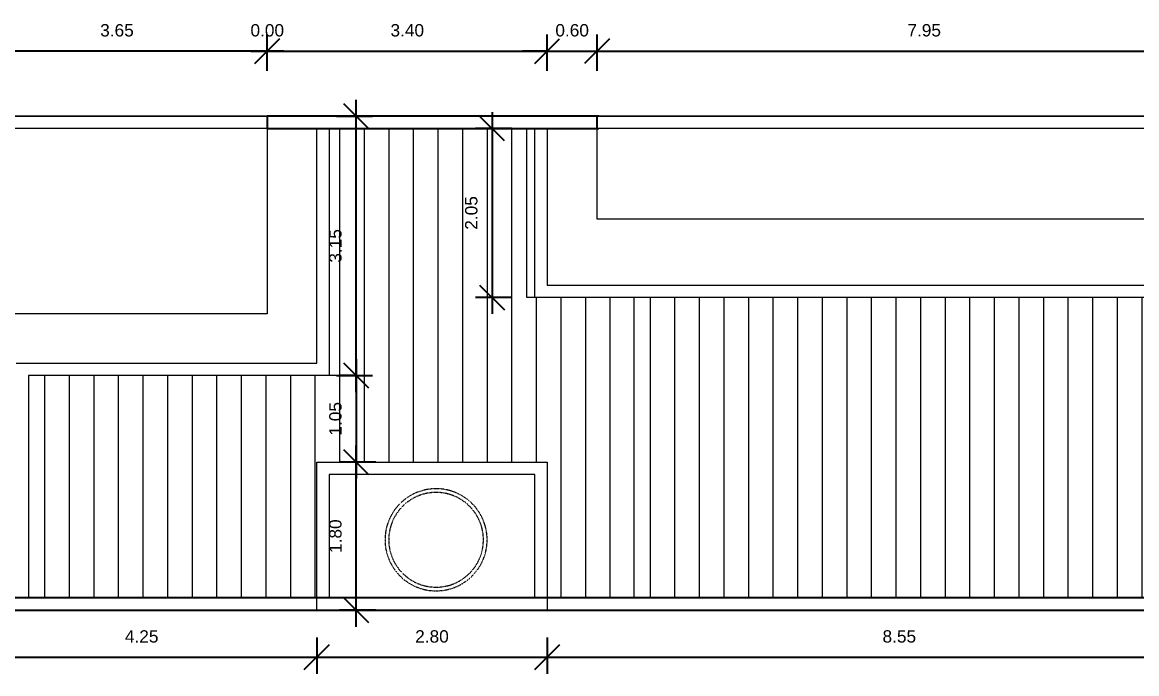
# Model space of a CAD drawing. Header units: centimetres. Extents: x 1481 to 8105, y -69 to 2574.
# Drawn here: x 2217 to 3570, y 710 to 1501 of the extents above; entities that cross this region are included whole.
import ezdxf

# ---------------------------------------------------------------- set-up
doc = ezdxf.new("R2010")
doc.units = ezdxf.units.CM
doc.linetypes.add('Traço', pattern=[0.635, 0.3175, -0.3175])
for name, color, linetype, lineweight in [('A-ANNO-DIMS', 1, 'Continuous', 9), ('A-FLOR', 192, 'Continuous', 9), ('A-ROOF', 132, 'Continuous', 9), ('A-ROOF-OTLN', 132, 'Continuous', 9), ('A-ROOF-PATT', 132, 'Continuous', 9), ('A-WALL', 250, 'Continuous', 9), ('C-TOPO', 7, 'Continuous', 9), ('P-SANR-FIXT', 31, 'Continuous', 9), ('P-SANR-FIXT-HDLN', 131, 'Traço', 9)]:
    doc.layers.add(name, color=color, linetype=linetype, lineweight=lineweight)
doc.styles.add('Arial', font='arial.ttf', dxfattribs={"height": 15})
doc.dimstyles.new('Cotas_Planta_Baixa', dxfattribs={"dimscale": 30.48, "dimtxt": 15.303891, "dimasz": 0.984252, "dimexe": 0.656168, "dimexo": 0.0625, "dimgap": 0.574147, "dimtad": 1, "dimlfac": 0.01, "dimrnd": 0.01, "dimzin": 0, "dimdsep": 46, "dimtxsty": 'Arial', "dimblk1": 'OBLIQUE', "dimblk2": 'OBLIQUE', "dimsah": 1, "dimcen": 0.09, "dimdle": 0.656168, "dimazin": 0, "dimtfac": 1, "dimtdec": 4, "dimtix": 1, "dimtmove": 0, "dimatfit": 3, "dimfxl": 0.787402, "dimfxlon": 1, "dimtvp": 1, "dimtolj": 1, "dimtzin": 0, "dimarcsym": 2})

# ---------------------------------------------------------------- blocks, each defined once
blk = doc.blocks.new('Caixa dagua de fibra de vidro - 500 L-404638-Telhado _topo_')
at = {"layer": 'P-SANR-FIXT-HDLN'}
for radius, start, end in [(62, 360, 180), (57.5, 0, 180), (62, 180, 360), (57.5, 180, 360)]:
    blk.add_arc((0, 0), radius, start, end, dxfattribs=at)
blk = doc.blocks.new('_Oblique')
at = {"color": 0, "linetype": 'ByBlock', "lineweight": -2}
blk.add_line((-0.5, -0.5), (0.5, 0.5), dxfattribs=at)
blk = doc.blocks.new('*D289')
at = {"layer": 'A-ANNO-DIMS', "color": 0, "lineweight": -2, "transparency": 16777216}
for p, q in [((2149.3, 754), (2149.3, 710)), ((2574.3, 754), (2574.3, 710)), ((2129.3, 730), (2594.3, 730))]:
    blk.add_line(p, q, dxfattribs=at)
at = {"layer": 'Defpoints', "color": 0, "transparency": 16777216}
for p in [(2149.3, 787), (2574.3, 787), (2574.3, 730)]:
    blk.add_point(p, dxfattribs=at)
at = {"layer": 'A-ANNO-DIMS', "color": 0, "lineweight": -2, "transparency": 16777216, "xscale": 29.99999999999999, "yscale": 29.99999999999999, "zscale": 29.99999999999999, "rotation": 180}
blk.add_blockref('_Oblique', (2149.3, 730), dxfattribs=at)
at = {"layer": 'A-ANNO-DIMS', "color": 0, "lineweight": -2, "transparency": 16777216, "xscale": 29.99999999999999, "yscale": 29.99999999999999, "zscale": 29.99999999999999}
blk.add_blockref('_Oblique', (2574.3, 730), dxfattribs=at)
at = {"layer": 'A-ANNO-DIMS', "color": 0, "transparency": 16777216, "insert": (2361.8, 755.2), "char_height": 15, "attachment_point": 5, "style": 'Arial'}
blk.add_mtext('\\A1;4.25', dxfattribs=at)
blk = doc.blocks.new('*D290')
at = {"layer": 'A-ANNO-DIMS', "color": 0, "lineweight": -2, "transparency": 16777216}
for p, q in [((2574.3, 754), (2574.3, 710)), ((2854.3, 754), (2854.3, 710)), ((2554.3, 730), (2874.3, 730))]:
    blk.add_line(p, q, dxfattribs=at)
at = {"layer": 'Defpoints', "color": 0, "transparency": 16777216}
for p in [(2574.3, 787), (2854.3, 787), (2854.3, 730)]:
    blk.add_point(p, dxfattribs=at)
at = {"layer": 'A-ANNO-DIMS', "color": 0, "lineweight": -2, "transparency": 16777216, "xscale": 29.99999999999999, "yscale": 29.99999999999999, "zscale": 29.99999999999999, "rotation": 180}
blk.add_blockref('_Oblique', (2574.3, 730), dxfattribs=at)
at = {"layer": 'A-ANNO-DIMS', "color": 0, "lineweight": -2, "transparency": 16777216, "xscale": 29.99999999999999, "yscale": 29.99999999999999, "zscale": 29.99999999999999}
blk.add_blockref('_Oblique', (2854.3, 730), dxfattribs=at)
at = {"layer": 'A-ANNO-DIMS', "color": 0, "transparency": 16777216, "insert": (2714.3, 755.2), "char_height": 15, "attachment_point": 5, "style": 'Arial'}
blk.add_mtext('\\A1;2.80', dxfattribs=at)
blk = doc.blocks.new('*D291')
at = {"layer": 'A-ANNO-DIMS', "color": 0, "lineweight": -2, "transparency": 16777216}
for p, q in [((2854.3, 754), (2854.3, 710)), ((3709.3, 754), (3709.3, 710)), ((2834.3, 730), (3729.3, 730))]:
    blk.add_line(p, q, dxfattribs=at)
at = {"layer": 'Defpoints', "color": 0, "transparency": 16777216}
for p in [(2854.3, 787), (3709.3, 787), (3709.3, 730)]:
    blk.add_point(p, dxfattribs=at)
at = {"layer": 'A-ANNO-DIMS', "color": 0, "lineweight": -2, "transparency": 16777216, "xscale": 29.99999999999999, "yscale": 29.99999999999999, "zscale": 29.99999999999999, "rotation": 180}
blk.add_blockref('_Oblique', (2854.3, 730), dxfattribs=at)
at = {"layer": 'A-ANNO-DIMS', "color": 0, "lineweight": -2, "transparency": 16777216, "xscale": 29.99999999999999, "yscale": 29.99999999999999, "zscale": 29.99999999999999}
blk.add_blockref('_Oblique', (3709.3, 730), dxfattribs=at)
at = {"layer": 'A-ANNO-DIMS', "color": 0, "transparency": 16777216, "insert": (3281.8, 755.2), "char_height": 15, "attachment_point": 5, "style": 'Arial'}
blk.add_mtext('\\A1;8.55', dxfattribs=at)
blk = doc.blocks.new('*D294')
at = {"layer": 'A-ANNO-DIMS', "color": 0, "lineweight": -2, "transparency": 16777216}
for p, q in [((2149.3, 1442), (2149.3, 1486)), ((2514.3, 1442), (2514.3, 1486)), ((2534.3, 1466), (2129.3, 1466))]:
    blk.add_line(p, q, dxfattribs=at)
at = {"layer": 'Defpoints', "color": 0, "transparency": 16777216}
for p in [(2149.3, 1466), (2514.3, 1387), (2149.3, 1147)]:
    blk.add_point(p, dxfattribs=at)
at = {"layer": 'A-ANNO-DIMS', "color": 0, "lineweight": -2, "transparency": 16777216, "xscale": 29.99999999999999, "yscale": 29.99999999999999, "zscale": 29.99999999999999, "rotation": 180}
blk.add_blockref('_Oblique', (2149.3, 1466), dxfattribs=at)
at = {"layer": 'A-ANNO-DIMS', "color": 0, "lineweight": -2, "transparency": 16777216, "xscale": 29.99999999999999, "yscale": 29.99999999999999, "zscale": 29.99999999999999}
blk.add_blockref('_Oblique', (2514.3, 1466), dxfattribs=at)
at = {"layer": 'A-ANNO-DIMS', "color": 0, "transparency": 16777216, "insert": (2331.8, 1491.2), "char_height": 15, "attachment_point": 5, "style": 'Arial'}
blk.add_mtext('\\A1;3.65', dxfattribs=at)
blk = doc.blocks.new('*D295')
at = {"layer": 'A-ANNO-DIMS', "color": 0, "lineweight": -2, "transparency": 16777216}
for p, q in [((2514.3, 1442), (2514.3, 1486)), ((2514.3, 1442), (2514.3, 1486)), ((2514.3, 1466), (2484.3, 1466)), ((2514.3, 1466), (2544.3, 1466))]:
    blk.add_line(p, q, dxfattribs=at)
at = {"layer": 'Defpoints', "color": 0, "transparency": 16777216}
for p in [(2514.3, 1466), (2514.3, 1387), (2514.3, 1387)]:
    blk.add_point(p, dxfattribs=at)
at = {"layer": 'A-ANNO-DIMS', "color": 0, "lineweight": -2, "transparency": 16777216, "xscale": 29.99999999999999, "yscale": 29.99999999999999, "zscale": 29.99999999999999}
blk.add_blockref('_Oblique', (2514.3, 1466), dxfattribs=at)
at = {"layer": 'A-ANNO-DIMS', "color": 0, "lineweight": -2, "transparency": 16777216, "xscale": 29.99999999999999, "yscale": 29.99999999999999, "zscale": 29.99999999999999, "rotation": 180}
blk.add_blockref('_Oblique', (2514.3, 1466), dxfattribs=at)
at = {"layer": 'A-ANNO-DIMS', "color": 0, "transparency": 16777216, "insert": (2514.3, 1491.2), "char_height": 15, "attachment_point": 5, "style": 'Arial'}
blk.add_mtext('\\A1;0.00', dxfattribs=at)
blk = doc.blocks.new('*D296')
at = {"layer": 'A-ANNO-DIMS', "color": 0, "lineweight": -2, "transparency": 16777216}
for p, q in [((2514.3, 1442), (2514.3, 1486)), ((2854.3, 1442), (2854.3, 1486)), ((2494.3, 1466), (2874.3, 1466))]:
    blk.add_line(p, q, dxfattribs=at)
at = {"layer": 'Defpoints', "color": 0, "transparency": 16777216}
for p in [(2854.3, 1466), (2514.3, 1387), (2854.3, 1372)]:
    blk.add_point(p, dxfattribs=at)
at = {"layer": 'A-ANNO-DIMS', "color": 0, "lineweight": -2, "transparency": 16777216, "xscale": 29.99999999999999, "yscale": 29.99999999999999, "zscale": 29.99999999999999, "rotation": 180}
blk.add_blockref('_Oblique', (2514.3, 1466), dxfattribs=at)
at = {"layer": 'A-ANNO-DIMS', "color": 0, "lineweight": -2, "transparency": 16777216, "xscale": 29.99999999999999, "yscale": 29.99999999999999, "zscale": 29.99999999999999}
blk.add_blockref('_Oblique', (2854.3, 1466), dxfattribs=at)
at = {"layer": 'A-ANNO-DIMS', "color": 0, "transparency": 16777216, "insert": (2684.3, 1491.2), "char_height": 15, "attachment_point": 5, "style": 'Arial'}
blk.add_mtext('\\A1;3.40', dxfattribs=at)
blk = doc.blocks.new('*D297')
at = {"layer": 'A-ANNO-DIMS', "color": 0, "lineweight": -2, "transparency": 16777216}
for p, q in [((2854.3, 1442), (2854.3, 1486)), ((2914.7, 1442), (2914.7, 1486)), ((2854.3, 1466), (2824.3, 1466)), ((2854.3, 1466), (2914.7, 1466)), ((2914.7, 1466), (2944.7, 1466))]:
    blk.add_line(p, q, dxfattribs=at)
at = {"layer": 'Defpoints', "color": 0, "transparency": 16777216}
for p in [(2914.7, 1466), (2854.3, 1372), (2914.7, 1372)]:
    blk.add_point(p, dxfattribs=at)
at = {"layer": 'A-ANNO-DIMS', "color": 0, "lineweight": -2, "transparency": 16777216, "xscale": 29.99999999999999, "yscale": 29.99999999999999, "zscale": 29.99999999999999}
blk.add_blockref('_Oblique', (2854.3, 1466), dxfattribs=at)
at = {"layer": 'A-ANNO-DIMS', "color": 0, "lineweight": -2, "transparency": 16777216, "xscale": 29.99999999999999, "yscale": 29.99999999999999, "zscale": 29.99999999999999, "rotation": 180}
blk.add_blockref('_Oblique', (2914.7, 1466), dxfattribs=at)
at = {"layer": 'A-ANNO-DIMS', "color": 0, "transparency": 16777216, "insert": (2884.5, 1491.2), "char_height": 15, "attachment_point": 5, "style": 'Arial'}
blk.add_mtext('\\A1;0.60', dxfattribs=at)
blk = doc.blocks.new('*D298')
at = {"layer": 'A-ANNO-DIMS', "color": 0, "lineweight": -2, "transparency": 16777216}
for p, q in [((2914.7, 1442), (2914.7, 1486)), ((3709.3, 1442), (3709.3, 1486)), ((2894.7, 1466), (3729.3, 1466))]:
    blk.add_line(p, q, dxfattribs=at)
at = {"layer": 'Defpoints', "color": 0, "transparency": 16777216}
for p in [(3709.3, 1466), (2914.7, 1372), (3709.3, 1182)]:
    blk.add_point(p, dxfattribs=at)
at = {"layer": 'A-ANNO-DIMS', "color": 0, "lineweight": -2, "transparency": 16777216, "xscale": 29.99999999999999, "yscale": 29.99999999999999, "zscale": 29.99999999999999, "rotation": 180}
blk.add_blockref('_Oblique', (2914.7, 1466), dxfattribs=at)
at = {"layer": 'A-ANNO-DIMS', "color": 0, "lineweight": -2, "transparency": 16777216, "xscale": 29.99999999999999, "yscale": 29.99999999999999, "zscale": 29.99999999999999}
blk.add_blockref('_Oblique', (3709.3, 1466), dxfattribs=at)
at = {"layer": 'A-ANNO-DIMS', "color": 0, "transparency": 16777216, "insert": (3312, 1491.2), "char_height": 15, "attachment_point": 5, "style": 'Arial'}
blk.add_mtext('\\A1;7.95', dxfattribs=at)
blk = doc.blocks.new('*D208')
at = {"layer": 'A-ANNO-DIMS', "color": 0, "lineweight": -2, "transparency": 16777216}
for p, q in [((2622.2, 767), (2622.2, 987)), ((2646.2, 967), (2602.2, 967)), ((2646.2, 787), (2602.2, 787))]:
    blk.add_line(p, q, dxfattribs=at)
at = {"layer": 'Defpoints', "color": 0, "transparency": 16777216}
for p in [(2622.2, 967), (2669.3, 967), (2669.3, 787)]:
    blk.add_point(p, dxfattribs=at)
at = {"layer": 'A-ANNO-DIMS', "color": 0, "lineweight": -2, "transparency": 16777216, "xscale": 29.99999999999999, "yscale": 29.99999999999999, "zscale": 29.99999999999999}
for p, rotation in [((2622.2, 967), 90), ((2622.2, 787), 270)]:
    blk.add_blockref('_Oblique', p, dxfattribs=dict(at, rotation=rotation))
at = {"layer": 'A-ANNO-DIMS', "color": 0, "transparency": 16777216, "insert": (2597.1, 877), "char_height": 15, "attachment_point": 5, "rotation": 90, "style": 'Arial'}
blk.add_mtext('\\A1;1.80', dxfattribs=at)
blk = doc.blocks.new('*D304')
at = {"layer": 'A-ANNO-DIMS', "color": 0, "lineweight": -2, "transparency": 16777216}
for p, q in [((2787.2, 1392), (2787.2, 1147)), ((2811.2, 1372), (2767.2, 1372)), ((2811.2, 1167), (2767.2, 1167))]:
    blk.add_line(p, q, dxfattribs=at)
at = {"layer": 'Defpoints', "color": 0, "transparency": 16777216}
for p in [(2854.3, 1372), (2787.2, 1167), (2854.3, 1167)]:
    blk.add_point(p, dxfattribs=at)
at = {"layer": 'A-ANNO-DIMS', "color": 0, "lineweight": -2, "transparency": 16777216, "xscale": 29.99999999999999, "yscale": 29.99999999999999, "zscale": 29.99999999999999}
for p, rotation in [((2787.2, 1372), 90), ((2787.2, 1167), 270)]:
    blk.add_blockref('_Oblique', p, dxfattribs=dict(at, rotation=rotation))
at = {"layer": 'A-ANNO-DIMS', "color": 0, "transparency": 16777216, "insert": (2762.1, 1269.5), "char_height": 15, "attachment_point": 5, "rotation": 90, "style": 'Arial'}
blk.add_mtext('\\A1;2.05', dxfattribs=at)
blk = doc.blocks.new('*D305')
at = {"layer": 'A-ANNO-DIMS', "color": 0, "lineweight": -2, "transparency": 16777216}
for p, q in [((2622.2, 1052), (2622.2, 1407)), ((2598.2, 1387), (2642.2, 1387)), ((2598.2, 1072), (2642.2, 1072))]:
    blk.add_line(p, q, dxfattribs=at)
at = {"layer": 'Defpoints', "color": 0, "transparency": 16777216}
for p in [(2589.3, 1387), (2622.2, 1387), (2589.3, 1072)]:
    blk.add_point(p, dxfattribs=at)
at = {"layer": 'A-ANNO-DIMS', "color": 0, "lineweight": -2, "transparency": 16777216, "xscale": 29.99999999999999, "yscale": 29.99999999999999, "zscale": 29.99999999999999}
for p, rotation in [((2622.2, 1387), 90), ((2622.2, 1072), 270)]:
    blk.add_blockref('_Oblique', p, dxfattribs=dict(at, rotation=rotation))
at = {"layer": 'A-ANNO-DIMS', "color": 0, "transparency": 16777216, "insert": (2597.1, 1229.5), "char_height": 15, "attachment_point": 5, "rotation": 90, "style": 'Arial'}
blk.add_mtext('\\A1;3.15', dxfattribs=at)
blk = doc.blocks.new('*D209')
at = {"layer": 'A-ANNO-DIMS', "color": 0, "lineweight": -2, "transparency": 16777216}
for p, q in [((2622.2, 1092), (2622.2, 947)), ((2622.2, 1072), (2602.2, 1072)), ((2622.2, 967), (2602.2, 967))]:
    blk.add_line(p, q, dxfattribs=at)
at = {"layer": 'Defpoints', "color": 0, "transparency": 16777216}
for p in [(2622.2, 1072), (2622.2, 967), (2622.2, 967)]:
    blk.add_point(p, dxfattribs=at)
at = {"layer": 'A-ANNO-DIMS', "color": 0, "lineweight": -2, "transparency": 16777216, "xscale": 29.99999999999999, "yscale": 29.99999999999999, "zscale": 29.99999999999999}
for p, rotation in [((2622.2, 1072), 90), ((2622.2, 967), 270)]:
    blk.add_blockref('_Oblique', p, dxfattribs=dict(at, rotation=rotation))
at = {"layer": 'A-ANNO-DIMS', "color": 0, "transparency": 16777216, "insert": (2597.1, 1019.5), "char_height": 15, "attachment_point": 5, "rotation": 90, "style": 'Arial'}
blk.add_mtext('\\A1;1.05', dxfattribs=at)

msp = doc.modelspace()

# ---------------------------------------------------------------- hatches: boundary and pattern name
at = {"layer": 'A-ROOF-PATT'}
h = msp.add_hatch(dxfattribs=at)
h.set_pattern_fill('FP_2', color=256, angle=-90, style=0, pattern_type=2)
h.set_pattern_definition([(270, (3169.573, 1083.94), (29.851, -3e-14), [])])
h.paths.add_polyline_path([(2234.319, 802), (2574.319, 802), (2574.319, 967), (2854.319, 967), (2854.319, 802), (2959.319, 802), (2959.319, 1167), (2829.319, 1167), (2829.319, 1372), (2599.319, 1372), (2599.319, 1072), (2234.319, 1072), (2234.319, 804)], flags=0)
h = msp.add_hatch(dxfattribs=at)
h.set_pattern_fill('FP_1', color=256, angle=-90, style=0, pattern_type=2)
h.set_pattern_definition([(90, (3188.484, 1083.94), (-29.851, 4e-14), [])])
h.paths.add_polyline_path([(2959.319, 802), (3684.319, 802), (3684.319, 1167), (2959.319, 1167)], flags=0)

# ---------------------------------------------------------------- linework, layer by layer
at = {"layer": 'A-FLOR'}
for p, q in [((2514.319, 1372), (2514.319, 1147)), ((2914.72, 1262), (2914.72, 1372)), ((3769.319, 1262), (2914.72, 1262)), ((2514.319, 1147), (2149.319, 1147))]:
    msp.add_line(p, q, dxfattribs=at)
at = {"layer": 'A-ROOF'}
for p, q in [((2829.319, 1167), (2829.319, 1372)), ((2839.319, 1167), (2829.319, 1167)), ((2959.319, 1167), (2959.319, 802)), ((2599.002, 1072), (2589.319, 1072))]:
    msp.add_line(p, q, dxfattribs=at)
at = {"layer": 'A-ROOF-OTLN'}
msp.add_line((2599.319, 1072), (2599.002, 1072), dxfattribs=at)
at = {"layer": 'A-WALL'}
for p, q in [((1709.319, 1387), (2514.319, 1387)), ((2514.319, 1387), (2916.74, 1387)), ((2514.319, 1372), (2514.319, 1387)), ((2914.72, 1387), (2914.72, 1372)), ((2916.74, 1387), (4709.319, 1387)), ((2514.319, 1372), (1724.319, 1372)), ((2574.319, 1372), (2514.319, 1372)), ((2574.319, 1087), (2574.319, 1372)), ((2589.319, 1372), (2589.319, 1072)), ((2839.319, 1372), (2589.319, 1372)), ((2839.319, 1167), (2839.319, 1372)), ((2854.319, 1372), (2854.319, 1182)), ((2916.74, 1372), (2854.319, 1372)), ((4694.319, 1372), (2916.74, 1372)), ((2854.319, 1182), (3709.319, 1182)), ((3694.319, 1167), (2839.319, 1167)), ((2209.319, 1087), (2574.319, 1087)), ((2224.319, 1072), (2224.319, 802)), ((2589.319, 1072), (2224.319, 1072)), ((2574.319, 787), (2574.319, 967)), ((2574.319, 967), (2854.319, 967)), ((2854.319, 967), (2854.319, 787)), ((2589.319, 952), (2589.319, 802)), ((2839.319, 952), (2589.319, 952)), ((2839.319, 802), (2839.319, 952)), ((2224.319, 802), (2574.319, 802)), ((2589.319, 802), (2839.319, 802)), ((2854.319, 802), (3694.319, 802)), ((3769.319, 787), (2149.319, 787))]:
    msp.add_line(p, q, dxfattribs=at)
at = {"layer": 'A-WALL', "lineweight": 25}
for p, q in [((2916.74, 1387), (2514.319, 1387)), ((2514.319, 1387), (2514.319, 1372)), ((2914.72, 1372), (2914.72, 1387)), ((2514.319, 1372), (2916.74, 1372)), ((3769.319, 802), (2149.319, 802)), ((2149.319, 787), (3769.319, 787))]:
    msp.add_line(p, q, dxfattribs=at)
at = {"layer": 'C-TOPO'}
for p, q in [((4709.319, 1387), (1709.319, 1387)), ((4709.319, 787), (1709.319, 787))]:
    msp.add_line(p, q, dxfattribs=at)

# ---------------------------------------------------------------- block references
at = {"layer": 'P-SANR-FIXT', "rotation": 269.9999999999999}
msp.add_blockref('Caixa dagua de fibra de vidro - 500 L-404638-Telhado _topo_', (2719.283, 872.613), dxfattribs=at)

# ---------------------------------------------------------------- dimensions: what is measured, and where the dimension line sits
at = {"layer": 'A-ANNO-DIMS'}
for base, p1, p2, override, picture, middle in [((2149.319, 1466), (2514.319, 1387), (2149.319, 1147), {"dimpost": '<>', "dimtmove": 1}, '*D294', (2331.819, 1491.164)), ((2514.319459221, 1466.000003872), (2514.319459221, 1387.000003872), (2514.319459221, 1387.000000855), {"dimpost": '<>'}, '*D295', (2514.319459221, 1491.158598688)), ((2854.319, 1466), (2514.319, 1387), (2854.319, 1372), {"dimpost": '<>', "dimtmove": 1}, '*D296', (2684.319, 1491.164)), ((2914.72, 1466), (2854.319, 1372), (2914.72, 1372), {"dimpost": '<>', "dimtmove": 1}, '*D297', (2884.52, 1491.159)), ((3709.319, 1466), (2914.72, 1372), (3709.319, 1182), {"dimpost": '<>', "dimtmove": 1}, '*D298', (3312.02, 1491.159)), ((2574.319, 730), (2149.319, 787), (2574.319, 787), {"dimpost": '<>', "dimtmove": 1}, '*D289', (2361.819, 755.159)), ((2854.319, 730), (2574.319, 787), (2854.319, 787), {"dimpost": '<>', "dimtmove": 1}, '*D290', (2714.319, 755.159)), ((3709.319, 730), (2854.319, 787), (3709.319, 787), {"dimpost": '<>', "dimtmove": 1}, '*D291', (3281.819, 755.159))]:
    dim = msp.add_linear_dim(base=base, p1=p1, p2=p2, dimstyle='Cotas_Planta_Baixa', override=override, dxfattribs=at)
    dim.commit()
    dim.dimension.update_dxf_attribs({"geometry": picture, "text_midpoint": middle})
for base, p1, p2, picture, middle in [((2622.225, 1387), (2589.319, 1072), (2589.319, 1387), '*D305', (2597.061, 1229.5)), ((2787.225, 1167), (2854.319, 1372), (2854.319, 1167), '*D304', (2762.066, 1269.5)), ((2622.225, 967), (2622.225, 1072), (2622.225, 967), '*D209', (2597.066, 1019.5)), ((2622.225, 967), (2669.319, 787), (2669.319, 967), '*D208', (2597.066, 877))]:
    dim = msp.add_linear_dim(base=base, p1=p1, p2=p2, angle=270, dimstyle='Cotas_Planta_Baixa', override={"dimpost": '<>'}, dxfattribs=at)
    dim.commit()
    dim.dimension.update_dxf_attribs({"geometry": picture, "text_midpoint": middle})

doc.saveas('drawing.dxf')
